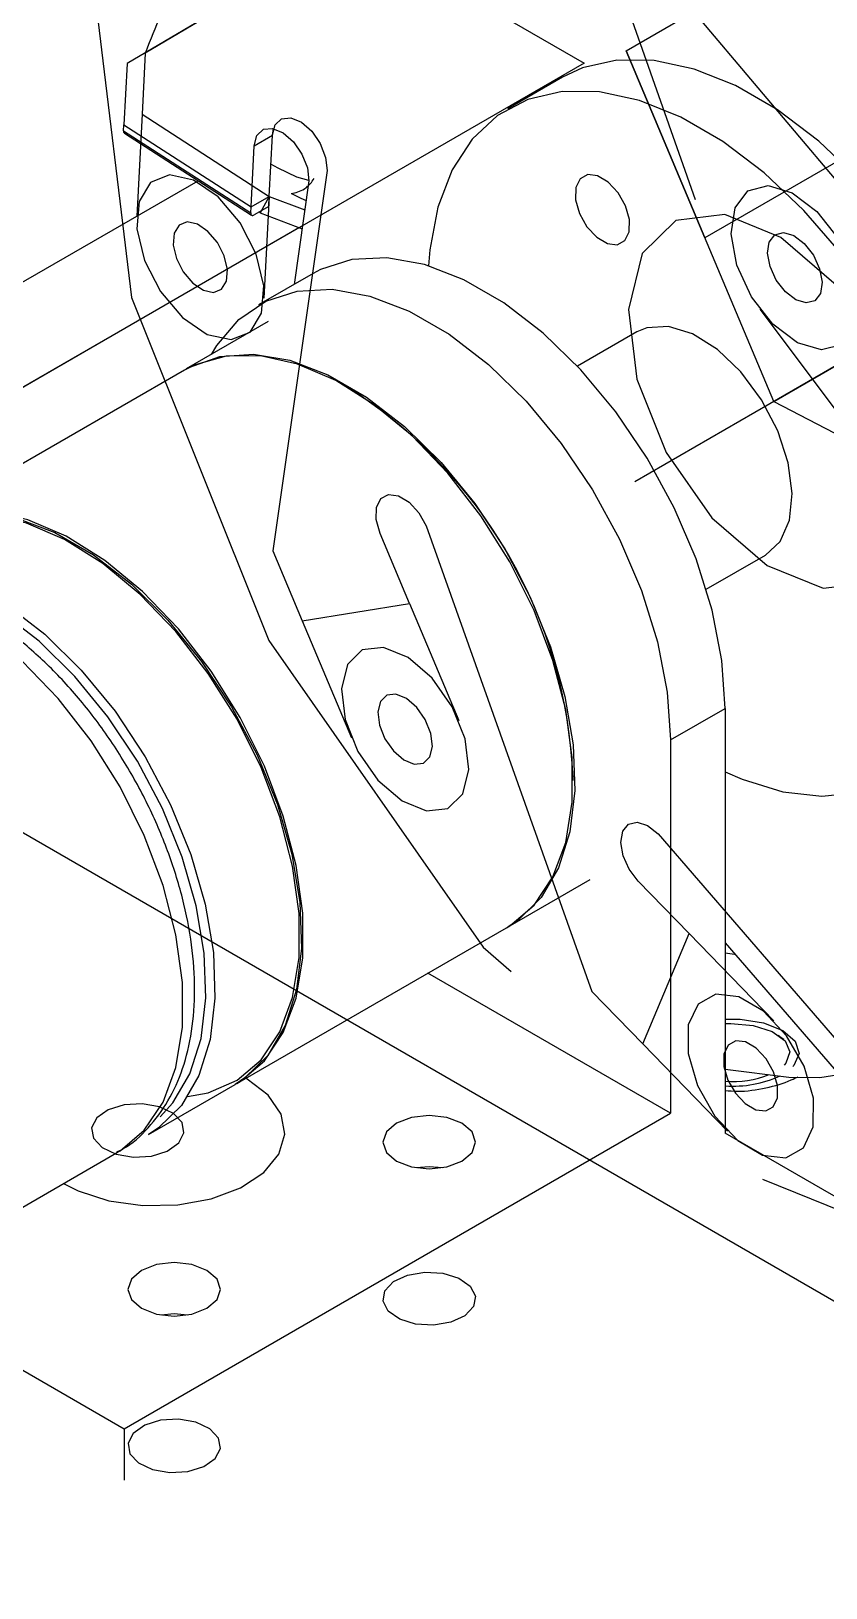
# Model space of a CAD drawing. Header units: millimetres. Extents: x 15 to 415, y 5 to 292.
# Drawn here: x 241.31 to 247.48, y 228.49 to 240.58 of the extents above; entities that cross this region are included whole.
import ezdxf

# ---------------------------------------------------------------- set-up
doc = ezdxf.new("R2010")
doc.units = ezdxf.units.MM
doc.header["$PDSIZE"] = -1
doc.linetypes.add('CENTERX2', pattern=[20.32, 12.7, -2.54, 2.54, -2.54])

msp = doc.modelspace()

# ---------------------------------------------------------------- linework, layer by layer
at = {"color": 7, "linetype": 'Continuous'}
for p, q in [((245.9284, 240.4259), (249.8882, 242.7119)), ((244.1626, 241.5719), (242.1947, 240.4078)), ((250.6423, 241.3415), (246.541, 238.9739)), ((244.0461, 241.2286), (245.6018, 240.3305)), ((248.6886, 238.0816), (246.2111, 241.0184)), ((242.1947, 240.4078), (242.1699, 239.933)), ((245.9284, 240.4259), (246.541, 238.9739)), ((246.541, 238.9739), (245.9284, 240.4259)), ((245.6018, 240.3305), (238.2479, 236.0852)), ((242.1699, 239.933), (242.1285, 239.1418)), ((242.1699, 239.933), (243.1582, 239.2956)), ((243.1582, 239.2956), (243.183, 239.7704)), ((243.6065, 239.4972), (243.1853, 236.5438)), ((243.1582, 239.2956), (243.1168, 238.5044)), ((247.5614, 237.6311), (246.9688, 238.4187)), ((244.2477, 236.1346), (244.0189, 236.6792)), ((244.3761, 236.7373), (245.6624, 233.1228)), ((243.1853, 236.5438), (243.4142, 235.9992)), ((238.2479, 236.0852), (251.4, 228.4926)), ((243.4142, 235.9992), (244.2477, 236.1346)), ((244.2477, 236.1346), (244.6292, 235.2268)), ((243.4142, 235.9992), (243.7956, 235.0914)), ((246.1774, 234.3464), (248.6799, 231.4514)), ((246.418, 233.5728), (246.0229, 233.9793)), ((246.0575, 232.7163), (246.418, 233.5728)), ((246.418, 233.5728), (247.0766, 232.8953)), ((245.6624, 233.1228), (246.0575, 232.7163)), ((246.0575, 232.7163), (246.7161, 232.0387))]:
    msp.add_line(p, q, dxfattribs=at)
at = {"color": 7, "linetype": 'Continuous', "lineweight": 25}
for p, q in [((244.0212, 241.4903), (242.0533, 240.3261)), ((242.1964, 240.4108), (242.1984, 240.4188)), ((242.0533, 240.3261), (242.0285, 239.8514)), ((245.4358, 240.2199), (245.0115, 239.975)), ((242.026, 239.8039), (242.0285, 239.8514)), ((242.026, 239.8039), (243.0143, 239.1665)), ((242.0285, 239.8514), (243.0167, 239.214)), ((242.0326, 239.7866), (243.0209, 239.1492)), ((243.183, 239.7704), (243.1918, 239.8221)), ((243.0167, 239.214), (243.0416, 239.6887)), ((243.0416, 239.6887), (243.183, 239.7704)), ((243.1582, 239.2956), (243.183, 239.7704)), ((243.2269, 239.5153), (243.1713, 239.5466)), ((238.2479, 236.9017), (242.6053, 239.4172)), ((243.4651, 239.4155), (243.3505, 238.6119)), ((243.4578, 239.3646), (243.446, 239.3723)), ((243.0143, 239.1665), (243.0167, 239.214)), ((243.0167, 239.214), (243.1582, 239.2956)), ((243.154, 239.2165), (243.0409, 239.1512)), ((243.1582, 239.2956), (243.0865, 239.1677)), ((243.154, 239.2165), (243.1582, 239.2956)), ((243.1582, 239.2956), (243.4331, 239.191)), ((243.0865, 239.1677), (243.0785, 239.1729)), ((243.0865, 239.1677), (243.4121, 239.0438)), ((238.9551, 236.4935), (243.3885, 239.0528)), ((243.4991, 238.6977), (243.0748, 238.4528)), ((243.1498, 238.3229), (242.5134, 237.9555)), ((246.0115, 238.2429), (245.5511, 237.9771)), ((242.4992, 237.9473), (240.4062, 236.7391)), ((243.7636, 237.8152), (243.7494, 237.8234)), ((246.551, 236.245), (247.0114, 236.5108)), ((246.2735, 235.076), (246.6978, 235.3209)), ((246.6978, 235.3209), (246.6978, 232.0237)), ((246.2735, 235.076), (246.2735, 232.1773)), ((245.5169, 234.7617), (245.5169, 234.778)), ((245.0132, 233.6253), (245.6496, 233.9926)), ((242.906, 232.4088), (244.999, 233.6171)), ((246.6978, 233.4992), (248.5385, 231.3697)), ((246.6978, 233.423), (246.7717, 233.4136)), ((246.2735, 232.1773), (244.3893, 233.2651)), ((242.9855, 232.4426), (242.9697, 232.4515)), ((246.6978, 232.5206), (247.1916, 232.4578)), ((242.2201, 232.0128), (242.8919, 232.4006)), ((242.0309, 229.7281), (246.2735, 232.1773)), ((251.4, 229.3091), (246.6978, 232.0237)), ((238.1825, 229.682), (241.9726, 231.87)), ((240.1466, 230.8158), (242.0309, 229.7281)), ((242.0309, 229.7281), (242.0309, 229.3296))]:
    msp.add_line(p, q, dxfattribs=at)
at = {"color": 7, "linetype": 'CENTERX2'}
for p, q in [((247.0771, 237.7034), (251.9769, 240.532)), ((247.0771, 237.7034), (245.9284, 240.4259)), ((250.8955, 239.9077), (245.9957, 237.0791)), ((247.0771, 237.7034), (251.0369, 239.9893)), ((247.0771, 237.7034), (250.8203, 235.7529))]:
    msp.add_line(p, q, dxfattribs=at)
at = {"color": 7, "linetype": 'CENTERX2', "flags": 128}
for points in [[(245.7922, 241.1876), (245.6285, 243.6641), (246.2667, 245.5687), (247.6095, 246.6115), (249.4526, 246.6337), (251.5154, 245.6319), (253.4838, 243.7587), (255.0581, 241.2992), (255.9987, 238.6278), (256.1624, 236.1513), (255.5243, 234.2467), (254.1814, 233.2039), (252.3383, 233.1817), (250.2756, 234.1835), (248.3072, 236.0567), (246.7329, 238.5163), (245.7922, 241.1876)], [(248.8724, 230.9045), (250.6454, 231.113), (251.8752, 232.3248), (252.3745, 234.3555), (252.0673, 236.8958), (251.0004, 239.5591), (249.3362, 241.9399), (247.3281, 243.6757), (245.2818, 244.5023), (243.5088, 244.2938), (242.279, 243.082), (241.7798, 241.0513), (242.0869, 238.511), (243.1538, 235.8477), (244.818, 233.4669), (246.8261, 231.7311), (248.8724, 230.9045)], [(242.7608, 239.2921), (242.5684, 239.4225), (242.3843, 239.4616), (242.2364, 239.4035), (242.1474, 239.257), (242.1306, 239.0445), (242.1888, 238.7982), (242.3131, 238.5558), (242.4844, 238.354), (242.6769, 238.2236), (242.861, 238.1845), (243.0089, 238.2426), (243.0979, 238.3891), (243.1146, 238.6016), (243.0564, 238.8479), (242.9322, 239.0904), (242.7608, 239.2921)], [(247.7034, 238.2762), (247.6026, 238.1441), (247.4464, 238.1031), (247.2586, 238.1593), (247.0679, 238.3041), (246.9031, 238.5156), (246.7895, 238.7616), (246.7443, 239.0045), (246.7744, 239.2074), (246.8752, 239.3395), (247.0314, 239.3805), (247.2191, 239.3243), (247.4099, 239.1794), (247.5746, 238.9679), (247.6883, 238.722), (247.7335, 238.4791), (247.7034, 238.2762)], [(244.0448, 235.7937), (243.8793, 235.7742), (243.7646, 235.6611), (243.718, 235.4716), (243.7466, 235.2345), (243.8462, 234.9859), (244.0015, 234.7637), (244.189, 234.6017), (244.3799, 234.5246), (244.5454, 234.544), (244.6602, 234.6571), (244.7068, 234.8467), (244.6781, 235.0838), (244.5786, 235.3323), (244.4232, 235.5545), (244.2358, 235.7165), (244.0448, 235.7937)], [(246.487, 233.0247), (246.4117, 232.8628), (246.4101, 232.6407), (246.4826, 232.3922), (246.618, 232.155), (246.7959, 231.9653), (246.989, 231.8521), (247.168, 231.8324), (247.3057, 231.9093), (247.381, 232.0712), (247.3826, 232.2933), (247.3101, 232.5419), (247.1747, 232.779), (246.9968, 232.9687), (246.8037, 233.082), (246.6247, 233.1016), (246.487, 233.0247)]]:
    msp.add_lwpolyline(points, dxfattribs=at)
at = {"color": 7, "linetype": 'Continuous', "lineweight": 25, "flags": 128}
for points in [[(248.7191, 237.9188), (248.5228, 238.3309), (248.2893, 238.7264), (248.0242, 239.096), (247.7335, 239.431), (247.4241, 239.7236), (247.1032, 239.967), (246.7785, 240.1554), (246.4574, 240.2844), (246.1475, 240.351), (245.8561, 240.3537), (245.59, 240.2923), (245.4358, 240.2199)], [(248.2948, 237.6739), (248.0985, 238.086), (247.8651, 238.4814), (247.5999, 238.851), (247.3092, 239.1861), (246.9998, 239.4787), (246.679, 239.7221), (246.3542, 239.9105), (246.0331, 240.0395), (245.7232, 240.1061), (245.4318, 240.1087), (245.1657, 240.0473), (244.9312, 239.9233), (244.7337, 239.7397), (244.5778, 239.5006), (244.4673, 239.2117), (244.4047, 238.8799), (244.3945, 238.7568)], [(243.0416, 239.6887), (243.0624, 239.7692), (243.1124, 239.8166), (243.1838, 239.8237), (243.2658, 239.7895), (243.3458, 239.7192), (243.4119, 239.6234), (243.4537, 239.5168), (243.4651, 239.4155)], [(243.4653, 239.4198), (243.3715, 239.4459), (243.2269, 239.5153)], [(245.9239, 239.2216), (245.8664, 239.3235), (245.7905, 239.4054), (245.7077, 239.4548), (245.6307, 239.4641), (245.5712, 239.432), (245.5383, 239.3634), (245.5369, 239.2686), (245.5673, 239.1622), (245.6248, 239.0602), (245.7007, 238.9783), (245.7835, 238.929), (245.8605, 238.9196), (245.92, 238.9517), (245.9529, 239.0203), (245.9543, 239.1151), (245.9239, 239.2216)], [(243.3298, 239.318), (243.4019, 239.2819), (243.4433, 239.2629)], [(243.0143, 239.1665), (243.0145, 239.1606), (243.0158, 239.1556), (243.0181, 239.1517), (243.0214, 239.1489), (243.0254, 239.1474), (243.0302, 239.1473), (243.0354, 239.1486), (243.0409, 239.1512)], [(246.6978, 235.3209), (246.6722, 235.6919), (246.5963, 236.0821), (246.4719, 236.4812), (246.3027, 236.8781), (246.0931, 237.262), (245.8488, 237.6225), (245.5767, 237.9497), (245.2839, 238.2348), (244.9787, 238.4698), (244.6692, 238.6485), (244.364, 238.7659), (244.0712, 238.8188), (243.7991, 238.8058), (243.5548, 238.7273), (243.4991, 238.6977)], [(242.7103, 238.0692), (242.7517, 238.139), (242.921, 238.3405), (243.1306, 238.4824), (243.3748, 238.5609), (243.647, 238.5739), (243.9397, 238.5209), (244.2449, 238.4035), (244.5544, 238.2249), (244.8597, 237.9898), (245.1524, 237.7048), (245.4246, 237.3776), (245.6688, 237.0171), (245.8784, 236.6332), (246.0477, 236.2363), (246.172, 235.8372), (246.248, 235.4469), (246.2735, 235.076)], [(247.1059, 237.4758), (246.9805, 237.717), (246.8204, 237.933), (246.6373, 238.1077), (246.4449, 238.2282), (246.2575, 238.2855), (246.0888, 238.2755), (246.0115, 238.2429)], [(244.999, 233.6171), (245.0254, 233.633), (245.2138, 233.7936), (245.36, 234.0115), (245.4599, 234.2803), (245.5105, 234.5923), (245.5105, 234.9385), (245.4599, 235.309), (245.36, 235.6931), (245.2138, 236.0798), (245.0254, 236.4579), (244.8003, 236.8166), (244.545, 237.1456), (244.2668, 237.4353), (243.9737, 237.6774), (243.6741, 237.865), (243.3767, 237.9927), (243.09, 238.0569), (242.8223, 238.0555), (242.5812, 237.9888), (242.4992, 237.9473)], [(242.5134, 237.9555), (242.5401, 237.9703), (242.7734, 238.0531), (243.0351, 238.0709), (243.3179, 238.023), (243.6134, 237.9109), (243.9132, 237.7378), (244.2087, 237.5087), (244.4914, 237.2302), (244.7532, 236.9102), (244.9865, 236.558), (245.1846, 236.1837), (245.3418, 235.7982), (245.4536, 235.4124), (245.5167, 235.0374), (245.5295, 234.6841), (245.4914, 234.3627), (245.4036, 234.0823), (245.2686, 233.8511), (245.0903, 233.6756), (245.0132, 233.6253)], [(246.6978, 234.8291), (246.8301, 234.771), (247.1465, 234.6729), (247.4481, 234.6382), (247.7276, 234.6677), (247.9787, 234.7607), (248.1954, 234.915), (248.3726, 235.127), (248.5061, 235.3917), (248.593, 235.703), (248.631, 236.0535), (248.6193, 236.435), (248.5583, 236.8386), (248.4492, 237.2548), (248.2948, 237.6739)], [(247.0114, 236.5108), (247.1249, 236.6166), (247.197, 236.7812), (247.2183, 236.9899), (247.1871, 237.2273), (247.1059, 237.4758)], [(242.5232, 232.3063), (242.6847, 232.3357), (242.908, 232.4337), (243.0949, 232.5931), (243.2399, 232.8092), (243.339, 233.0758), (243.3893, 233.3853), (243.3893, 233.7288), (243.339, 234.0963), (243.2399, 234.4774), (243.0949, 234.861), (242.908, 235.2361), (242.6847, 235.5919), (242.4315, 235.9182), (242.1555, 236.2056), (241.8647, 236.4458), (241.5675, 236.6319), (241.2725, 236.7586), (240.9881, 236.8222), (240.7225, 236.8209), (240.4834, 236.7547), (240.2776, 236.6256), (240.126, 236.4589)], [(240.3921, 236.7309), (240.4188, 236.7457), (240.6521, 236.8285), (240.9138, 236.8463), (241.1965, 236.7984), (241.4921, 236.6863), (241.7919, 236.5132), (242.0874, 236.2841), (242.3701, 236.0056), (242.6319, 235.6856), (242.8652, 235.3334), (243.0632, 234.9591), (243.2205, 234.5735), (243.3322, 234.1877), (243.3954, 233.8128), (243.4081, 233.4595), (243.3701, 233.1381), (243.2823, 232.8577), (243.1473, 232.6265), (242.969, 232.451), (242.8919, 232.4006)], [(242.906, 232.4088), (242.9324, 232.4247), (243.1207, 232.5853), (243.267, 232.8032), (243.3668, 233.072), (243.4175, 233.384), (243.4175, 233.7302), (243.3668, 234.1007), (243.267, 234.4848), (243.1207, 234.8715), (242.9324, 235.2497), (242.7073, 235.6083), (242.452, 235.9373), (242.1738, 236.227), (241.8806, 236.4691), (241.5811, 236.6568), (241.2837, 236.7845), (240.997, 236.8486), (240.7293, 236.8473), (240.4882, 236.7805), (240.4062, 236.7391)], [(239.7203, 236.3431), (239.747, 236.3579), (239.9803, 236.4407), (240.2421, 236.4585), (240.5248, 236.4106), (240.8203, 236.2985), (241.1201, 236.1254), (241.4157, 235.8963), (241.6984, 235.6178), (241.9601, 235.2978), (242.1934, 234.9456), (242.3915, 234.5713), (242.5487, 234.1858), (242.6605, 233.7999), (242.7237, 233.425), (242.7364, 233.0717), (242.6983, 232.7503), (242.6105, 232.4699), (242.4755, 232.2387), (242.2972, 232.0632), (242.2201, 232.0128)], [(242.3119, 232.1487), (242.4101, 232.2571), (242.5423, 232.4837), (242.6284, 232.7584), (242.6657, 233.0735), (242.6532, 233.4197), (242.5913, 233.7871), (242.4818, 234.1652), (242.3277, 234.5431), (242.1336, 234.9098), (241.905, 235.255), (241.6484, 235.5686), (241.3714, 235.8415), (241.0818, 236.0661), (240.7879, 236.2357), (240.4983, 236.3455), (240.2213, 236.3924), (239.9648, 236.375), (239.8699, 236.3502)], [(246.6978, 232.8729), (246.7424, 232.8744), (246.9152, 232.8588), (247.063, 232.8112), (247.1631, 232.7389), (247.2004, 232.6531), (247.1693, 232.5666), (247.1564, 232.5518)], [(247.1527, 232.7501), (247.1235, 232.7718), (247.1111, 232.7838)], [(241.5609, 231.6323), (241.6741, 231.5744), (241.9115, 231.4974), (242.1761, 231.4602), (242.4483, 231.4655), (242.7078, 231.5131), (242.9356, 231.5993), (243.1145, 231.7178), (243.2315, 231.8598), (243.2778, 232.0147), (243.2499, 232.1711), (243.15, 232.3174), (242.9855, 232.4426), (242.9855, 232.4426)], [(247.1916, 232.4578), (247.4335, 232.4542), (247.5804, 232.4781)], [(244.1451, 231.8058), (244.2619, 231.7608), (244.3997, 231.745), (244.5375, 231.7608), (244.6542, 231.8058), (244.7323, 231.8733), (244.7597, 231.9528), (244.7323, 232.0323), (244.6542, 232.0997), (244.5375, 232.1448), (244.3997, 232.1606), (244.2619, 232.1448), (244.1451, 232.0997), (244.0671, 232.0323), (244.0397, 231.9528), (244.0671, 231.8733), (244.1451, 231.8058)], [(244.5019, 231.7535), (244.3997, 231.7621), (244.2974, 231.7535)], [(242.6743, 230.9568), (242.5576, 231.0018), (242.4198, 231.0176), (242.282, 231.0018), (242.1652, 230.9568), (242.0872, 230.8893), (242.0598, 230.8098), (242.0872, 230.7303), (242.1652, 230.6629), (242.282, 230.6178), (242.4198, 230.602), (242.5576, 230.6178), (242.6743, 230.6629), (242.7524, 230.7303), (242.7798, 230.8098), (242.7524, 230.8893), (242.6743, 230.9568)], [(242.522, 230.6106), (242.4198, 230.6191), (242.3175, 230.6106)]]:
    msp.add_lwpolyline(points, dxfattribs=at)
at = {"color": 7, "linetype": 'Continuous', "flags": 128}
for points in [[(243.183, 239.7704), (243.2039, 239.8508), (243.2538, 239.8982), (243.3252, 239.9053), (243.4072, 239.8711), (243.4873, 239.8008), (243.5533, 239.705), (243.5952, 239.5984), (243.6065, 239.4972)], [(242.6819, 239.0241), (242.5994, 239.08), (242.5205, 239.0967), (242.4571, 239.0718), (242.4189, 239.0091), (242.4118, 238.918), (242.4367, 238.8124), (242.49, 238.7085), (242.5634, 238.622), (242.6459, 238.5662), (242.7248, 238.5494), (242.7882, 238.5743), (242.8263, 238.6371), (242.8335, 238.7282), (242.8086, 238.8337), (242.7553, 238.9376), (242.6819, 239.0241)], [(247.4601, 236.253), (247.8384, 236.2975), (248.1007, 236.556), (248.2072, 236.9892), (248.1417, 237.5311), (247.9141, 238.0993), (247.5591, 238.6072), (247.1307, 238.9775), (246.6941, 239.1538), (246.3159, 239.1094), (246.0535, 238.8508), (245.947, 238.4176), (246.0125, 237.8757), (246.2401, 237.3075), (246.5952, 236.7996), (247.0236, 236.4293), (247.4601, 236.253)], [(247.438, 238.5422), (247.3948, 238.4857), (247.3278, 238.4681), (247.2474, 238.4921), (247.1656, 238.5542), (247.095, 238.6449), (247.0463, 238.7503), (247.0269, 238.8544), (247.0398, 238.9413), (247.083, 238.9979), (247.15, 239.0155), (247.2304, 238.9914), (247.3122, 238.9294), (247.3828, 238.8387), (247.4315, 238.7333), (247.4509, 238.6292), (247.438, 238.5422)], [(244.0189, 236.6792), (243.9887, 236.7857), (243.9903, 236.8803), (244.0234, 236.9488), (244.0831, 236.9806), (244.1601, 236.971), (244.2429, 236.9214), (244.3187, 236.8393), (244.3761, 236.7373)], [(244.1406, 235.4311), (244.0696, 235.4227), (244.0205, 235.3743), (244.0005, 235.293), (244.0128, 235.1914), (244.0554, 235.0849), (244.122, 234.9897), (244.2023, 234.9202), (244.2842, 234.8872), (244.3551, 234.8955), (244.4043, 234.944), (244.4243, 235.0252), (244.412, 235.1268), (244.3693, 235.2334), (244.3027, 235.3286), (244.2224, 235.398), (244.1406, 235.4311)], [(246.0229, 233.9793), (245.9532, 234.0711), (245.9058, 234.1768), (245.8881, 234.2804), (245.9026, 234.3661), (245.9472, 234.4209), (246.0151, 234.4364), (246.0959, 234.4102), (246.1774, 234.3464)], [(246.7209, 232.706), (246.6886, 232.6367), (246.688, 232.5415), (246.719, 232.4349), (246.7771, 232.3333), (246.8533, 232.252), (246.936, 232.2035), (247.0128, 232.195), (247.0718, 232.228), (247.1041, 232.2974), (247.1047, 232.3926), (247.0737, 232.4991), (247.0156, 232.6007), (246.9394, 232.682), (246.8566, 232.7306), (246.7799, 232.739), (246.7209, 232.706)], [(241.8191, 232.1415), (241.7786, 232.0639), (241.7927, 231.9832), (241.8592, 231.9118), (241.9679, 231.8605), (242.1024, 231.8371), (242.2422, 231.8452), (242.3659, 231.8836), (242.4548, 231.9464), (242.4953, 232.0241), (242.4812, 232.1047), (242.4147, 232.1762), (242.306, 232.2275), (242.1714, 232.2508), (242.0317, 232.2427), (241.908, 232.2043), (241.8191, 232.1415)], [(244.5687, 230.5542), (244.4342, 230.5309), (244.2944, 230.539), (244.1707, 230.5774), (244.0818, 230.6402), (244.0413, 230.7178), (244.0554, 230.7985), (244.1219, 230.8699), (244.2307, 230.9212), (244.3652, 230.9446), (244.5049, 230.9365), (244.6287, 230.8981), (244.7175, 230.8353), (244.758, 230.7576), (244.744, 230.677), (244.6775, 230.6055), (244.5687, 230.5542)], [(242.7376, 229.4972), (242.7781, 229.5748), (242.7641, 229.6555), (242.6976, 229.7269), (242.5888, 229.7782), (242.4543, 229.8016), (242.3145, 229.7935), (242.1908, 229.7551), (242.1019, 229.6923), (242.0614, 229.6147), (242.0755, 229.534), (242.142, 229.4626), (242.2508, 229.4113), (242.3853, 229.3879), (242.525, 229.396), (242.6488, 229.4344), (242.7376, 229.4972)]]:
    msp.add_lwpolyline(points, dxfattribs=at)
at = {"color": 8, "linetype": 'Continuous', "lineweight": 25, "flags": 128}
for points in [[(241.9726, 231.87), (241.999, 231.8858), (242.1873, 232.0465), (242.3336, 232.2643), (242.4335, 232.5331), (242.4841, 232.8451), (242.4841, 233.1914), (242.4335, 233.5619), (242.3336, 233.946), (242.1873, 234.3327), (241.999, 234.7108), (241.7739, 235.0695), (241.5186, 235.3984), (241.2404, 235.6881), (240.9473, 235.9303), (240.6477, 236.1179), (240.3503, 236.2456), (240.0636, 236.3098), (239.7959, 236.3084), (239.5548, 236.2417), (239.4728, 236.2002)], [(246.6978, 232.909), (246.8133, 232.9084), (246.9961, 232.8795), (247.1458, 232.8194), (247.2421, 232.7364), (247.2719, 232.6416), (247.2314, 232.5478), (247.2246, 232.5401)]]:
    msp.add_lwpolyline(points, dxfattribs=at)
at = {"color": 7, "linetype": 'Continuous', "lineweight": 25}
for centre, radius, start, end in [((242.0442, 239.8009), 0.0184, 170.72047, 231.09233), ((241.7518, 234.6292), 3.7681, 2.26415, 57.73047), ((246.7538, 233.2221), 0.7984, 265.97721, 291.05803)]:
    msp.add_arc(centre, radius, start, end, dxfattribs=at)
at = {"color": 8, "linetype": 'Continuous', "lineweight": 25}
msp.add_arc((246.7569, 233.2766), 0.889, 266.1884, 294.52567, dxfattribs=at)
at = {"color": 7, "linetype": 'Continuous', "lineweight": 25}
for points, knots in [([(243.1002, 242.1836), (243.0771, 242.1502), (242.9066, 241.9039), (242.6387, 241.4082), (242.3696, 240.8482), (242.2354, 240.5117), (242.1983, 240.4186)], [0, 0, 0, 0, 0.0614052, 0.4520652, 0.8485526, 1, 1, 1, 1]), ([(243.329, 239.3186), (243.3456, 239.3217), (243.3984, 239.3315), (243.4664, 239.3733), (243.4972, 239.4206), (243.5067, 239.4352)], [0, 0, 0, 0, 0.2409995, 0.7665931, 1, 1, 1, 1]), ([(241.9721, 231.876), (241.9887, 231.8837), (242.0827, 231.9271), (242.2223, 232.0607), (242.3803, 232.2691), (242.4932, 232.5225), (242.5629, 232.8122), (242.5863, 233.1353), (242.5622, 233.4835), (242.4911, 233.8464), (242.3758, 234.2138), (242.2198, 234.5764), (242.0273, 234.9255), (241.8028, 235.2528), (241.5516, 235.5506), (241.2789, 235.8114), (240.9901, 236.0286), (240.6905, 236.1956), (240.3868, 236.3056), (240.0863, 236.3538), (239.8034, 236.3313), (239.5958, 236.275), (239.4986, 236.2092), (239.4754, 236.1935)], [0, 0, 0, 0, 0.0101685, 0.0575487, 0.1048173, 0.1531135, 0.2030696, 0.2544843, 0.3066729, 0.3589843, 0.4111616, 0.4631985, 0.5151632, 0.56715, 0.6192361, 0.6715232, 0.7241147, 0.7770741, 0.8303194, 0.8832291, 0.9348369, 0.9844127, 1, 1, 1, 1]), ([(246.6978, 232.3536), (246.7291, 232.3512), (246.8355, 232.3431), (247.0152, 232.3696), (247.17, 232.415), (247.2467, 232.4526), (247.2641, 232.4611)], [0, 0, 0, 0, 0.1557275, 0.5296006, 0.8933832, 1, 1, 1, 1])]:
    msp.add_open_spline(points, degree=3, knots=knots, dxfattribs=at)
at = {"color": 7, "linetype": 'Continuous'}
msp.add_point((247.0771, 237.7034), dxfattribs=at)

doc.saveas('drawing.dxf')
